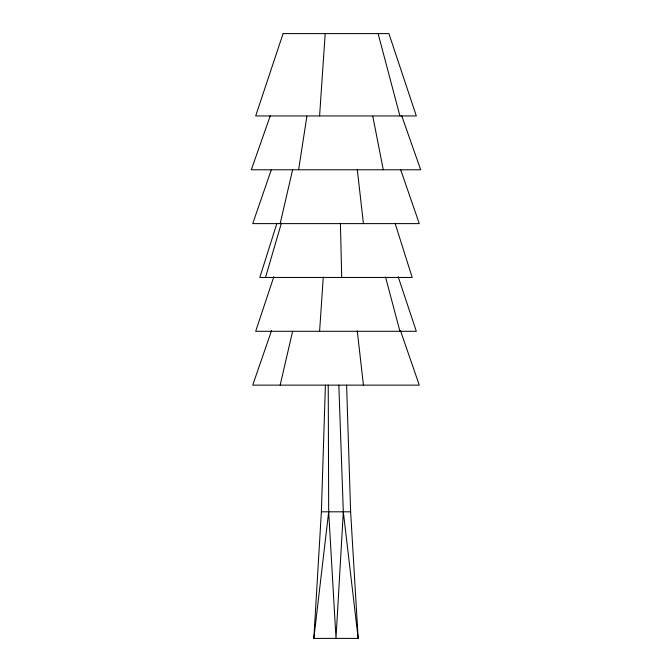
<?xml version="1.0" encoding="UTF-8"?>
<svg xmlns="http://www.w3.org/2000/svg" width="672" height="672" viewBox="0 0 672 672"><rect width="100%" height="100%" fill="white"/><g stroke="black" fill="none" stroke-linecap="round" stroke-linejoin="round"><path stroke-width="1.01" d="M346.601 385.132L350.624 511.812L358.168 638.4L313.832 638.4L321.376 511.812L325.399 385.132M338.839 385.132L343.316 511.812L336 638.4L328.684 511.812L328.238 385.132M319.595 115.945L325.189 33.6M319.595 331.296L323.274 277.099M313.832 638.4L328.684 511.812M298.595 169.781L306.894 116.256M280.157 223.616L292.622 169.739M280.157 385.132L292.622 331.254M265.516 277.46L281.358 223.23M276.73 223.885L259.812 277.46L412.188 277.46L395.27 223.885M273.84 276.73L255.679 331.296L416.321 331.296L398.16 276.73M271.219 170.05L252.722 223.616L419.278 223.616L400.781 170.05M271.555 330.574L252.722 385.132L419.278 385.132L400.445 330.574M270.236 115.87L251.32 169.781L420.68 169.781L401.764 115.87M321.376 511.812L350.624 511.812M378.101 33.6L399.916 115.945M385.552 277.074L399.916 331.296M372.792 116.256L383.284 169.781M343.316 511.812L358.168 638.4M357.269 169.42L363.426 223.616M357.269 330.935L363.426 385.132M340.418 223.255L341.704 277.46M283.088 33.6L255.679 115.945L416.321 115.945L388.912 33.6L283.088 33.6"/></g></svg>
